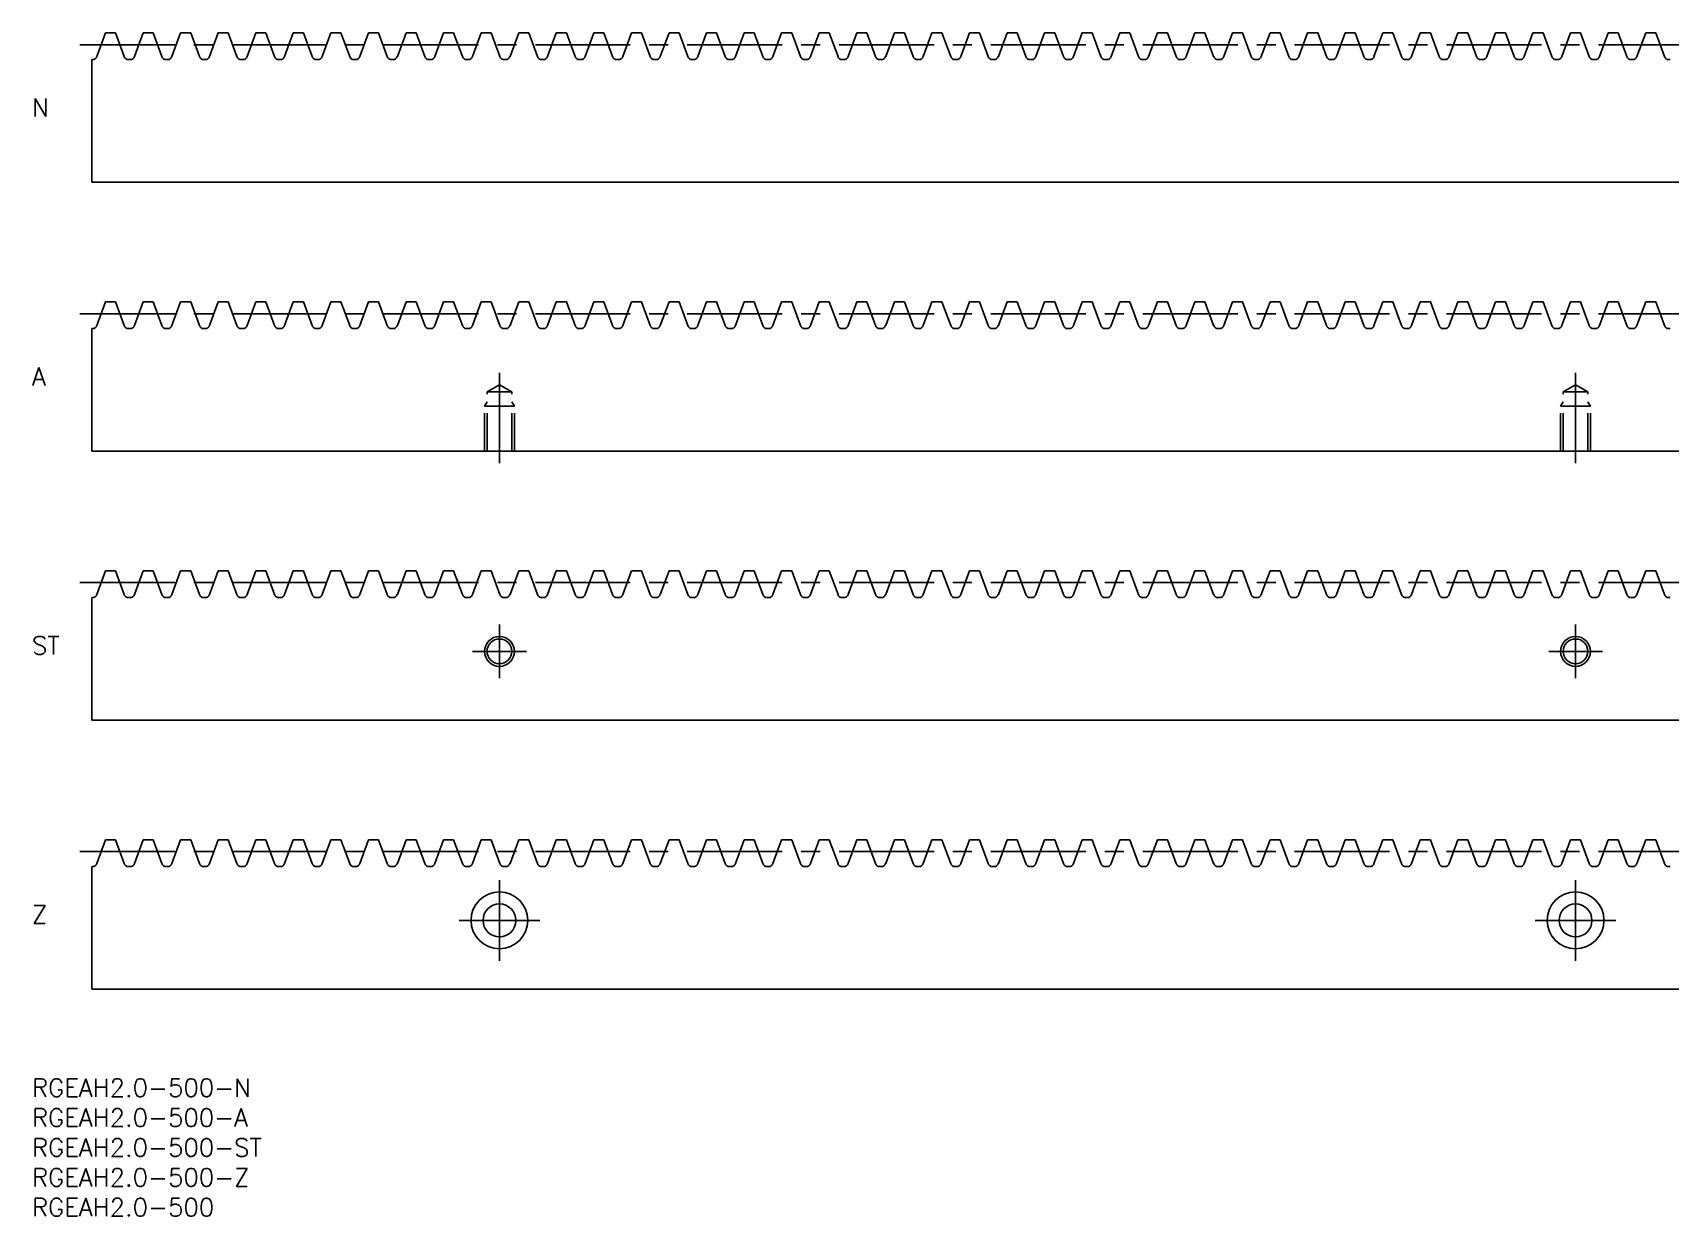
# Model space of a CAD drawing. Extents: x 0 to 547, y -23 to 175.
# Drawn here: x 0.1 to 274, y -23 to 175 of the extents above; entities that cross this region are included whole.
import ezdxf

# ---------------------------------------------------------------- set-up
doc = ezdxf.new("R2010")
doc.units = 0
doc.header["$LTSCALE"] = 0.5
doc.linetypes.add('CENTER', pattern=[50.8, 31.75, -6.35, 6.35, -6.35])
doc.linetypes.add('DASHED', pattern=[19.05, 12.7, -6.35])
for name, color, linetype in [('MSM_CENTER', 1, 'CENTER'), ('MSM_CONTINUOUS', 7, 'CONTINUOUS'), ('MSM_DASHED', 4, 'DASHED'), ('MSM_NARROW', 5, 'CONTINUOUS'), ('MSM_PART_NUMBER', 7, 'CONTINUOUS')]:
    doc.layers.add(name, color=color, linetype=linetype)
doc.styles.get("Standard").update_dxf_attribs({"font": 'txt.shx', "height": 3, "bigfont": 'bigfont.shx'})

msp = doc.modelspace()

# ---------------------------------------------------------------- linework, layer by layer
at = {"layer": 'MSM_CENTER'}
for p, q in [((8, 173), (508.37, 173)), ((8, 128), (508.37, 128)), ((78.19, 103), (78.19, 118.09)), ((258.18, 103), (258.18, 118.09)), ((8, 83), (508.37, 83)), ((78.19, 67), (78.19, 76)), ((258.18, 67), (258.18, 76)), ((73.69, 71.5), (82.69, 71.5)), ((253.69, 71.5), (262.69, 71.5)), ((8, 38), (508.37, 38)), ((78.19, 33.25), (78.19, 19.75)), ((258.18, 33.25), (258.18, 19.75)), ((84.93, 26.5), (71.44, 26.5)), ((264.93, 26.5), (251.44, 26.5))]:
    msp.add_line(p, q, dxfattribs=at)
at = {"layer": 'MSM_CONTINUOUS'}
for p, q in [((10.84, 171), (12.3, 175)), ((13.98, 175), (12.3, 175)), ((13.98, 175), (15.44, 171)), ((17.12, 171), (18.58, 175)), ((20.27, 175), (18.58, 175)), ((20.27, 175), (21.72, 171)), ((23.41, 171), (24.86, 175)), ((26.55, 175), (24.86, 175)), ((26.55, 175), (28.01, 171)), ((29.69, 171), (31.15, 175)), ((32.83, 175), (31.15, 175)), ((32.83, 175), (34.29, 171)), ((35.97, 171), (37.43, 175)), ((39.12, 175), (37.43, 175)), ((39.12, 175), (40.57, 171)), ((42.26, 171), (43.71, 175)), ((45.4, 175), (43.71, 175)), ((45.4, 175), (46.85, 171)), ((48.54, 171), (50, 175)), ((51.68, 175), (50, 175)), ((51.68, 175), (53.14, 171)), ((54.82, 171), (56.28, 175)), ((57.97, 175), (56.28, 175)), ((57.97, 175), (59.42, 171)), ((61.11, 171), (62.56, 175)), ((64.25, 175), (62.56, 175)), ((64.25, 175), (65.7, 171)), ((67.39, 171), (68.85, 175)), ((70.53, 175), (68.85, 175)), ((70.53, 175), (71.99, 171)), ((73.67, 171), (75.13, 175)), ((76.82, 175), (75.13, 175)), ((76.82, 175), (78.27, 171)), ((79.96, 171), (81.41, 175)), ((83.1, 175), (81.41, 175)), ((83.1, 175), (84.55, 171)), ((86.24, 171), (87.7, 175)), ((89.38, 175), (87.7, 175)), ((89.38, 175), (90.84, 171)), ((92.52, 171), (93.98, 175)), ((95.66, 175), (93.98, 175)), ((95.66, 175), (97.12, 171)), ((98.81, 171), (100.26, 175)), ((101.95, 175), (100.26, 175)), ((101.95, 175), (103.4, 171)), ((105.09, 171), (106.55, 175)), ((108.23, 175), (106.55, 175)), ((108.23, 175), (109.69, 171)), ((111.37, 171), (112.83, 175)), ((114.51, 175), (112.83, 175)), ((114.51, 175), (115.97, 171)), ((117.66, 171), (119.11, 175)), ((120.8, 175), (119.11, 175)), ((120.8, 175), (122.25, 171)), ((123.94, 171), (125.39, 175)), ((127.08, 175), (125.39, 175)), ((127.08, 175), (128.54, 171)), ((130.22, 171), (131.68, 175)), ((133.36, 175), (131.68, 175)), ((133.36, 175), (134.82, 171)), ((136.51, 171), (137.96, 175)), ((139.65, 175), (137.96, 175)), ((139.65, 175), (141.1, 171)), ((142.79, 171), (144.24, 175)), ((145.93, 175), (144.24, 175)), ((145.93, 175), (147.39, 171)), ((149.07, 171), (150.53, 175)), ((152.21, 175), (150.53, 175)), ((152.21, 175), (153.67, 171)), ((155.36, 171), (156.81, 175)), ((158.5, 175), (156.81, 175)), ((158.5, 175), (159.95, 171)), ((161.64, 171), (163.09, 175)), ((164.78, 175), (163.09, 175)), ((164.78, 175), (166.24, 171)), ((167.92, 171), (169.38, 175)), ((171.06, 175), (169.38, 175)), ((171.06, 175), (172.52, 171)), ((174.2, 171), (175.66, 175)), ((177.35, 175), (175.66, 175)), ((177.35, 175), (178.8, 171)), ((180.49, 171), (181.94, 175)), ((183.63, 175), (181.94, 175)), ((183.63, 175), (185.09, 171)), ((186.77, 171), (188.23, 175)), ((189.91, 175), (188.23, 175)), ((189.91, 175), (191.37, 171)), ((193.05, 171), (194.51, 175)), ((196.2, 175), (194.51, 175)), ((196.2, 175), (197.65, 171)), ((199.34, 171), (200.79, 175)), ((202.48, 175), (200.79, 175)), ((202.48, 175), (203.93, 171)), ((205.62, 171), (207.08, 175)), ((208.76, 175), (207.08, 175)), ((208.76, 175), (210.22, 171)), ((211.9, 171), (213.36, 175)), ((215.05, 175), (213.36, 175)), ((215.05, 175), (216.5, 171)), ((218.19, 171), (219.64, 175)), ((221.33, 175), (219.64, 175)), ((221.33, 175), (222.78, 171)), ((224.47, 171), (225.93, 175)), ((227.61, 175), (225.93, 175)), ((227.61, 175), (229.07, 171)), ((230.75, 171), (232.21, 175)), ((233.9, 175), (232.21, 175)), ((233.9, 175), (235.35, 171)), ((237.04, 171), (238.49, 175)), ((240.18, 175), (238.49, 175)), ((240.18, 175), (241.63, 171)), ((243.32, 171), (244.78, 175)), ((246.46, 175), (244.78, 175)), ((246.46, 175), (247.92, 171)), ((249.6, 171), (251.06, 175)), ((252.74, 175), (251.06, 175)), ((252.74, 175), (254.2, 171)), ((255.89, 171), (257.34, 175)), ((259.03, 175), (257.34, 175)), ((259.03, 175), (260.48, 171)), ((262.17, 171), (263.63, 175)), ((265.31, 175), (263.63, 175)), ((265.31, 175), (266.77, 171)), ((268.45, 171), (269.91, 175)), ((271.59, 175), (269.91, 175)), ((271.59, 175), (273.05, 171)), ((10, 170.5), (10.13, 170.5)), ((10, 170.5), (10, 150)), ((16.15, 170.5), (16.41, 170.5)), ((22.44, 170.5), (22.69, 170.5)), ((28.72, 170.5), (28.98, 170.5)), ((35, 170.5), (35.26, 170.5)), ((41.29, 170.5), (41.54, 170.5)), ((47.57, 170.5), (47.83, 170.5)), ((53.85, 170.5), (54.11, 170.5)), ((60.14, 170.5), (60.39, 170.5)), ((66.42, 170.5), (66.68, 170.5)), ((72.7, 170.5), (72.96, 170.5)), ((78.99, 170.5), (79.24, 170.5)), ((85.27, 170.5), (85.53, 170.5)), ((91.55, 170.5), (91.81, 170.5)), ((97.83, 170.5), (98.09, 170.5)), ((104.12, 170.5), (104.38, 170.5)), ((110.4, 170.5), (110.66, 170.5)), ((116.68, 170.5), (116.94, 170.5)), ((122.97, 170.5), (123.22, 170.5)), ((129.25, 170.5), (129.51, 170.5)), ((135.53, 170.5), (135.79, 170.5)), ((141.82, 170.5), (142.07, 170.5)), ((148.1, 170.5), (148.36, 170.5)), ((154.38, 170.5), (154.64, 170.5)), ((160.67, 170.5), (160.92, 170.5)), ((166.95, 170.5), (167.21, 170.5)), ((173.23, 170.5), (173.49, 170.5)), ((179.52, 170.5), (179.77, 170.5)), ((185.8, 170.5), (186.06, 170.5)), ((192.08, 170.5), (192.34, 170.5)), ((198.37, 170.5), (198.62, 170.5)), ((204.65, 170.5), (204.91, 170.5)), ((210.93, 170.5), (211.19, 170.5)), ((217.22, 170.5), (217.47, 170.5)), ((223.5, 170.5), (223.76, 170.5)), ((229.78, 170.5), (230.04, 170.5)), ((236.07, 170.5), (236.32, 170.5)), ((242.35, 170.5), (242.61, 170.5)), ((248.63, 170.5), (248.89, 170.5)), ((254.91, 170.5), (255.17, 170.5)), ((261.2, 170.5), (261.46, 170.5)), ((267.48, 170.5), (267.74, 170.5)), ((273.76, 170.5), (274.02, 170.5)), ((10, 150), (506.37, 150)), ((10.84, 126), (12.3, 130)), ((13.98, 130), (12.3, 130)), ((13.98, 130), (15.44, 126)), ((17.12, 126), (18.58, 130)), ((20.27, 130), (18.58, 130)), ((20.27, 130), (21.72, 126)), ((23.41, 126), (24.86, 130)), ((26.55, 130), (24.86, 130)), ((26.55, 130), (28.01, 126)), ((29.69, 126), (31.15, 130)), ((32.83, 130), (31.15, 130)), ((32.83, 130), (34.29, 126)), ((35.97, 126), (37.43, 130)), ((39.12, 130), (37.43, 130)), ((39.12, 130), (40.57, 126)), ((42.26, 126), (43.71, 130)), ((45.4, 130), (43.71, 130)), ((45.4, 130), (46.85, 126)), ((48.54, 126), (50, 130)), ((51.68, 130), (50, 130)), ((51.68, 130), (53.14, 126)), ((54.82, 126), (56.28, 130)), ((57.97, 130), (56.28, 130)), ((57.97, 130), (59.42, 126)), ((61.11, 126), (62.56, 130)), ((64.25, 130), (62.56, 130)), ((64.25, 130), (65.7, 126)), ((67.39, 126), (68.85, 130)), ((70.53, 130), (68.85, 130)), ((70.53, 130), (71.99, 126)), ((73.67, 126), (75.13, 130)), ((76.82, 130), (75.13, 130)), ((76.82, 130), (78.27, 126)), ((79.96, 126), (81.41, 130)), ((83.1, 130), (81.41, 130)), ((83.1, 130), (84.55, 126)), ((86.24, 126), (87.7, 130)), ((89.38, 130), (87.7, 130)), ((89.38, 130), (90.84, 126)), ((92.52, 126), (93.98, 130)), ((95.66, 130), (93.98, 130)), ((95.66, 130), (97.12, 126)), ((98.81, 126), (100.26, 130)), ((101.95, 130), (100.26, 130)), ((101.95, 130), (103.4, 126)), ((105.09, 126), (106.55, 130)), ((108.23, 130), (106.55, 130)), ((108.23, 130), (109.69, 126)), ((111.37, 126), (112.83, 130)), ((114.51, 130), (112.83, 130)), ((114.51, 130), (115.97, 126)), ((117.66, 126), (119.11, 130)), ((120.8, 130), (119.11, 130)), ((120.8, 130), (122.25, 126)), ((123.94, 126), (125.39, 130)), ((127.08, 130), (125.39, 130)), ((127.08, 130), (128.54, 126)), ((130.22, 126), (131.68, 130)), ((133.36, 130), (131.68, 130)), ((133.36, 130), (134.82, 126)), ((136.51, 126), (137.96, 130)), ((139.65, 130), (137.96, 130)), ((139.65, 130), (141.1, 126)), ((142.79, 126), (144.24, 130)), ((145.93, 130), (144.24, 130)), ((145.93, 130), (147.39, 126)), ((149.07, 126), (150.53, 130)), ((152.21, 130), (150.53, 130)), ((152.21, 130), (153.67, 126)), ((155.36, 126), (156.81, 130)), ((158.5, 130), (156.81, 130)), ((158.5, 130), (159.95, 126)), ((161.64, 126), (163.09, 130)), ((164.78, 130), (163.09, 130)), ((164.78, 130), (166.24, 126)), ((167.92, 126), (169.38, 130)), ((171.06, 130), (169.38, 130)), ((171.06, 130), (172.52, 126)), ((174.2, 126), (175.66, 130)), ((177.35, 130), (175.66, 130)), ((177.35, 130), (178.8, 126)), ((180.49, 126), (181.94, 130)), ((183.63, 130), (181.94, 130)), ((183.63, 130), (185.09, 126)), ((186.77, 126), (188.23, 130)), ((189.91, 130), (188.23, 130)), ((189.91, 130), (191.37, 126)), ((193.05, 126), (194.51, 130)), ((196.2, 130), (194.51, 130)), ((196.2, 130), (197.65, 126)), ((199.34, 126), (200.79, 130)), ((202.48, 130), (200.79, 130)), ((202.48, 130), (203.93, 126)), ((205.62, 126), (207.08, 130)), ((208.76, 130), (207.08, 130)), ((208.76, 130), (210.22, 126)), ((211.9, 126), (213.36, 130)), ((215.05, 130), (213.36, 130)), ((215.05, 130), (216.5, 126)), ((218.19, 126), (219.64, 130)), ((221.33, 130), (219.64, 130)), ((221.33, 130), (222.78, 126)), ((224.47, 126), (225.93, 130)), ((227.61, 130), (225.93, 130)), ((227.61, 130), (229.07, 126)), ((230.75, 126), (232.21, 130)), ((233.9, 130), (232.21, 130)), ((233.9, 130), (235.35, 126)), ((237.04, 126), (238.49, 130)), ((240.18, 130), (238.49, 130)), ((240.18, 130), (241.63, 126)), ((243.32, 126), (244.78, 130)), ((246.46, 130), (244.78, 130)), ((246.46, 130), (247.92, 126)), ((249.6, 126), (251.06, 130)), ((252.74, 130), (251.06, 130)), ((252.74, 130), (254.2, 126)), ((255.89, 126), (257.34, 130)), ((259.03, 130), (257.34, 130)), ((259.03, 130), (260.48, 126)), ((262.17, 126), (263.63, 130)), ((265.31, 130), (263.63, 130)), ((265.31, 130), (266.77, 126)), ((268.45, 126), (269.91, 130)), ((271.59, 130), (269.91, 130)), ((271.59, 130), (273.05, 126)), ((10, 125.5), (10.13, 125.5)), ((10, 125.5), (10, 105)), ((16.15, 125.5), (16.41, 125.5)), ((22.44, 125.5), (22.69, 125.5)), ((28.72, 125.5), (28.98, 125.5)), ((35, 125.5), (35.26, 125.5)), ((41.29, 125.5), (41.54, 125.5)), ((47.57, 125.5), (47.83, 125.5)), ((53.85, 125.5), (54.11, 125.5)), ((60.14, 125.5), (60.39, 125.5)), ((66.42, 125.5), (66.68, 125.5)), ((72.7, 125.5), (72.96, 125.5)), ((78.99, 125.5), (79.24, 125.5)), ((85.27, 125.5), (85.53, 125.5)), ((91.55, 125.5), (91.81, 125.5)), ((97.83, 125.5), (98.09, 125.5)), ((104.12, 125.5), (104.38, 125.5)), ((110.4, 125.5), (110.66, 125.5)), ((116.68, 125.5), (116.94, 125.5)), ((122.97, 125.5), (123.22, 125.5)), ((129.25, 125.5), (129.51, 125.5)), ((135.53, 125.5), (135.79, 125.5)), ((141.82, 125.5), (142.07, 125.5)), ((148.1, 125.5), (148.36, 125.5)), ((154.38, 125.5), (154.64, 125.5)), ((160.67, 125.5), (160.92, 125.5)), ((166.95, 125.5), (167.21, 125.5)), ((173.23, 125.5), (173.49, 125.5)), ((179.52, 125.5), (179.77, 125.5)), ((185.8, 125.5), (186.06, 125.5)), ((192.08, 125.5), (192.34, 125.5)), ((198.37, 125.5), (198.62, 125.5)), ((204.65, 125.5), (204.91, 125.5)), ((210.93, 125.5), (211.19, 125.5)), ((217.22, 125.5), (217.47, 125.5)), ((223.5, 125.5), (223.76, 125.5)), ((229.78, 125.5), (230.04, 125.5)), ((236.07, 125.5), (236.32, 125.5)), ((242.35, 125.5), (242.61, 125.5)), ((248.63, 125.5), (248.89, 125.5)), ((254.91, 125.5), (255.17, 125.5)), ((261.2, 125.5), (261.46, 125.5)), ((267.48, 125.5), (267.74, 125.5)), ((273.76, 125.5), (274.02, 125.5)), ((10, 105), (506.37, 105)), ((10.84, 81), (12.3, 85)), ((13.98, 85), (12.3, 85)), ((13.98, 85), (15.44, 81)), ((17.12, 81), (18.58, 85)), ((20.27, 85), (18.58, 85)), ((20.27, 85), (21.72, 81)), ((23.41, 81), (24.86, 85)), ((26.55, 85), (24.86, 85)), ((26.55, 85), (28.01, 81)), ((29.69, 81), (31.15, 85)), ((32.83, 85), (31.15, 85)), ((32.83, 85), (34.29, 81)), ((35.97, 81), (37.43, 85)), ((39.12, 85), (37.43, 85)), ((39.12, 85), (40.57, 81)), ((42.26, 81), (43.71, 85)), ((45.4, 85), (43.71, 85)), ((45.4, 85), (46.85, 81)), ((48.54, 81), (50, 85)), ((51.68, 85), (50, 85)), ((51.68, 85), (53.14, 81)), ((54.82, 81), (56.28, 85)), ((57.97, 85), (56.28, 85)), ((57.97, 85), (59.42, 81)), ((61.11, 81), (62.56, 85)), ((64.25, 85), (62.56, 85)), ((64.25, 85), (65.7, 81)), ((67.39, 81), (68.85, 85)), ((70.53, 85), (68.85, 85)), ((70.53, 85), (71.99, 81)), ((73.67, 81), (75.13, 85)), ((76.82, 85), (75.13, 85)), ((76.82, 85), (78.27, 81)), ((79.96, 81), (81.41, 85)), ((83.1, 85), (81.41, 85)), ((83.1, 85), (84.55, 81)), ((86.24, 81), (87.7, 85)), ((89.38, 85), (87.7, 85)), ((89.38, 85), (90.84, 81)), ((92.52, 81), (93.98, 85)), ((95.66, 85), (93.98, 85)), ((95.66, 85), (97.12, 81)), ((98.81, 81), (100.26, 85)), ((101.95, 85), (100.26, 85)), ((101.95, 85), (103.4, 81)), ((105.09, 81), (106.55, 85)), ((108.23, 85), (106.55, 85)), ((108.23, 85), (109.69, 81)), ((111.37, 81), (112.83, 85)), ((114.51, 85), (112.83, 85)), ((114.51, 85), (115.97, 81)), ((117.66, 81), (119.11, 85)), ((120.8, 85), (119.11, 85)), ((120.8, 85), (122.25, 81)), ((123.94, 81), (125.39, 85)), ((127.08, 85), (125.39, 85)), ((127.08, 85), (128.54, 81)), ((130.22, 81), (131.68, 85)), ((133.36, 85), (131.68, 85)), ((133.36, 85), (134.82, 81)), ((136.51, 81), (137.96, 85)), ((139.65, 85), (137.96, 85)), ((139.65, 85), (141.1, 81)), ((142.79, 81), (144.24, 85)), ((145.93, 85), (144.24, 85)), ((145.93, 85), (147.39, 81)), ((149.07, 81), (150.53, 85)), ((152.21, 85), (150.53, 85)), ((152.21, 85), (153.67, 81)), ((155.36, 81), (156.81, 85)), ((158.5, 85), (156.81, 85)), ((158.5, 85), (159.95, 81)), ((161.64, 81), (163.09, 85)), ((164.78, 85), (163.09, 85)), ((164.78, 85), (166.24, 81)), ((167.92, 81), (169.38, 85)), ((171.06, 85), (169.38, 85)), ((171.06, 85), (172.52, 81)), ((174.2, 81), (175.66, 85)), ((177.35, 85), (175.66, 85)), ((177.35, 85), (178.8, 81)), ((180.49, 81), (181.94, 85)), ((183.63, 85), (181.94, 85)), ((183.63, 85), (185.09, 81)), ((186.77, 81), (188.23, 85)), ((189.91, 85), (188.23, 85)), ((189.91, 85), (191.37, 81)), ((193.05, 81), (194.51, 85)), ((196.2, 85), (194.51, 85)), ((196.2, 85), (197.65, 81)), ((199.34, 81), (200.79, 85)), ((202.48, 85), (200.79, 85)), ((202.48, 85), (203.93, 81)), ((205.62, 81), (207.08, 85)), ((208.76, 85), (207.08, 85)), ((208.76, 85), (210.22, 81)), ((211.9, 81), (213.36, 85)), ((215.05, 85), (213.36, 85)), ((215.05, 85), (216.5, 81)), ((218.19, 81), (219.64, 85)), ((221.33, 85), (219.64, 85)), ((221.33, 85), (222.78, 81)), ((224.47, 81), (225.93, 85)), ((227.61, 85), (225.93, 85)), ((227.61, 85), (229.07, 81)), ((230.75, 81), (232.21, 85)), ((233.9, 85), (232.21, 85)), ((233.9, 85), (235.35, 81)), ((237.04, 81), (238.49, 85)), ((240.18, 85), (238.49, 85)), ((240.18, 85), (241.63, 81)), ((243.32, 81), (244.78, 85)), ((246.46, 85), (244.78, 85)), ((246.46, 85), (247.92, 81)), ((249.6, 81), (251.06, 85)), ((252.74, 85), (251.06, 85)), ((252.74, 85), (254.2, 81)), ((255.89, 81), (257.34, 85)), ((259.03, 85), (257.34, 85)), ((259.03, 85), (260.48, 81)), ((262.17, 81), (263.63, 85)), ((265.31, 85), (263.63, 85)), ((265.31, 85), (266.77, 81)), ((268.45, 81), (269.91, 85)), ((271.59, 85), (269.91, 85)), ((271.59, 85), (273.05, 81)), ((10, 80.5), (10.13, 80.5)), ((10, 80.5), (10, 60)), ((16.15, 80.5), (16.41, 80.5)), ((22.44, 80.5), (22.69, 80.5)), ((28.72, 80.5), (28.98, 80.5)), ((35, 80.5), (35.26, 80.5)), ((41.29, 80.5), (41.54, 80.5)), ((47.57, 80.5), (47.83, 80.5)), ((53.85, 80.5), (54.11, 80.5)), ((60.14, 80.5), (60.39, 80.5)), ((66.42, 80.5), (66.68, 80.5)), ((72.7, 80.5), (72.96, 80.5)), ((78.99, 80.5), (79.24, 80.5)), ((85.27, 80.5), (85.53, 80.5)), ((91.55, 80.5), (91.81, 80.5)), ((97.83, 80.5), (98.09, 80.5)), ((104.12, 80.5), (104.38, 80.5)), ((110.4, 80.5), (110.66, 80.5)), ((116.68, 80.5), (116.94, 80.5)), ((122.97, 80.5), (123.22, 80.5)), ((129.25, 80.5), (129.51, 80.5)), ((135.53, 80.5), (135.79, 80.5)), ((141.82, 80.5), (142.07, 80.5)), ((148.1, 80.5), (148.36, 80.5)), ((154.38, 80.5), (154.64, 80.5)), ((160.67, 80.5), (160.92, 80.5)), ((166.95, 80.5), (167.21, 80.5)), ((173.23, 80.5), (173.49, 80.5)), ((179.52, 80.5), (179.77, 80.5)), ((185.8, 80.5), (186.06, 80.5)), ((192.08, 80.5), (192.34, 80.5)), ((198.37, 80.5), (198.62, 80.5)), ((204.65, 80.5), (204.91, 80.5)), ((210.93, 80.5), (211.19, 80.5)), ((217.22, 80.5), (217.47, 80.5)), ((223.5, 80.5), (223.76, 80.5)), ((229.78, 80.5), (230.04, 80.5)), ((236.07, 80.5), (236.32, 80.5)), ((242.35, 80.5), (242.61, 80.5)), ((248.63, 80.5), (248.89, 80.5)), ((254.91, 80.5), (255.17, 80.5)), ((261.2, 80.5), (261.46, 80.5)), ((267.48, 80.5), (267.74, 80.5)), ((273.76, 80.5), (274.02, 80.5)), ((10, 60), (506.37, 60)), ((10.84, 36), (12.3, 40)), ((13.98, 40), (12.3, 40)), ((13.98, 40), (15.44, 36)), ((17.12, 36), (18.58, 40)), ((20.27, 40), (18.58, 40)), ((20.27, 40), (21.72, 36)), ((23.41, 36), (24.86, 40)), ((26.55, 40), (24.86, 40)), ((26.55, 40), (28.01, 36)), ((29.69, 36), (31.15, 40)), ((32.83, 40), (31.15, 40)), ((32.83, 40), (34.29, 36)), ((35.97, 36), (37.43, 40)), ((39.12, 40), (37.43, 40)), ((39.12, 40), (40.57, 36)), ((42.26, 36), (43.71, 40)), ((45.4, 40), (43.71, 40)), ((45.4, 40), (46.85, 36)), ((48.54, 36), (50, 40)), ((51.68, 40), (50, 40)), ((51.68, 40), (53.14, 36)), ((54.82, 36), (56.28, 40)), ((57.97, 40), (56.28, 40)), ((57.97, 40), (59.42, 36)), ((61.11, 36), (62.56, 40)), ((64.25, 40), (62.56, 40)), ((64.25, 40), (65.7, 36)), ((67.39, 36), (68.85, 40)), ((70.53, 40), (68.85, 40)), ((70.53, 40), (71.99, 36)), ((73.67, 36), (75.13, 40)), ((76.82, 40), (75.13, 40)), ((76.82, 40), (78.27, 36)), ((79.96, 36), (81.41, 40)), ((83.1, 40), (81.41, 40)), ((83.1, 40), (84.55, 36)), ((86.24, 36), (87.7, 40)), ((89.38, 40), (87.7, 40)), ((89.38, 40), (90.84, 36)), ((92.52, 36), (93.98, 40)), ((95.66, 40), (93.98, 40)), ((95.66, 40), (97.12, 36)), ((98.81, 36), (100.26, 40)), ((101.95, 40), (100.26, 40)), ((101.95, 40), (103.4, 36)), ((105.09, 36), (106.55, 40)), ((108.23, 40), (106.55, 40)), ((108.23, 40), (109.69, 36)), ((111.37, 36), (112.83, 40)), ((114.51, 40), (112.83, 40)), ((114.51, 40), (115.97, 36)), ((117.66, 36), (119.11, 40)), ((120.8, 40), (119.11, 40)), ((120.8, 40), (122.25, 36)), ((123.94, 36), (125.39, 40)), ((127.08, 40), (125.39, 40)), ((127.08, 40), (128.54, 36)), ((130.22, 36), (131.68, 40)), ((133.36, 40), (131.68, 40)), ((133.36, 40), (134.82, 36)), ((136.51, 36), (137.96, 40)), ((139.65, 40), (137.96, 40)), ((139.65, 40), (141.1, 36)), ((142.79, 36), (144.24, 40)), ((145.93, 40), (144.24, 40)), ((145.93, 40), (147.39, 36)), ((149.07, 36), (150.53, 40)), ((152.21, 40), (150.53, 40)), ((152.21, 40), (153.67, 36)), ((155.36, 36), (156.81, 40)), ((158.5, 40), (156.81, 40)), ((158.5, 40), (159.95, 36)), ((161.64, 36), (163.09, 40)), ((164.78, 40), (163.09, 40)), ((164.78, 40), (166.24, 36)), ((167.92, 36), (169.38, 40)), ((171.06, 40), (169.38, 40)), ((171.06, 40), (172.52, 36)), ((174.2, 36), (175.66, 40)), ((177.35, 40), (175.66, 40)), ((177.35, 40), (178.8, 36)), ((180.49, 36), (181.94, 40)), ((183.63, 40), (181.94, 40)), ((183.63, 40), (185.09, 36)), ((186.77, 36), (188.23, 40)), ((189.91, 40), (188.23, 40)), ((189.91, 40), (191.37, 36)), ((193.05, 36), (194.51, 40)), ((196.2, 40), (194.51, 40)), ((196.2, 40), (197.65, 36)), ((199.34, 36), (200.79, 40)), ((202.48, 40), (200.79, 40)), ((202.48, 40), (203.93, 36)), ((205.62, 36), (207.08, 40)), ((208.76, 40), (207.08, 40)), ((208.76, 40), (210.22, 36)), ((211.9, 36), (213.36, 40)), ((215.05, 40), (213.36, 40)), ((215.05, 40), (216.5, 36)), ((218.19, 36), (219.64, 40)), ((221.33, 40), (219.64, 40)), ((221.33, 40), (222.78, 36)), ((224.47, 36), (225.93, 40)), ((227.61, 40), (225.93, 40)), ((227.61, 40), (229.07, 36)), ((230.75, 36), (232.21, 40)), ((233.9, 40), (232.21, 40)), ((233.9, 40), (235.35, 36)), ((237.04, 36), (238.49, 40)), ((240.18, 40), (238.49, 40)), ((240.18, 40), (241.63, 36)), ((243.32, 36), (244.78, 40)), ((246.46, 40), (244.78, 40)), ((246.46, 40), (247.92, 36)), ((249.6, 36), (251.06, 40)), ((252.74, 40), (251.06, 40)), ((252.74, 40), (254.2, 36)), ((255.89, 36), (257.34, 40)), ((259.03, 40), (257.34, 40)), ((259.03, 40), (260.48, 36)), ((262.17, 36), (263.63, 40)), ((265.31, 40), (263.63, 40)), ((265.31, 40), (266.77, 36)), ((268.45, 36), (269.91, 40)), ((271.59, 40), (269.91, 40)), ((271.59, 40), (273.05, 36)), ((10, 35.5), (10.13, 35.5)), ((10, 35.5), (10, 15)), ((16.15, 35.5), (16.41, 35.5)), ((22.44, 35.5), (22.69, 35.5)), ((28.72, 35.5), (28.98, 35.5)), ((35, 35.5), (35.26, 35.5)), ((41.29, 35.5), (41.54, 35.5)), ((47.57, 35.5), (47.83, 35.5)), ((53.85, 35.5), (54.11, 35.5)), ((60.14, 35.5), (60.39, 35.5)), ((66.42, 35.5), (66.68, 35.5)), ((72.7, 35.5), (72.96, 35.5)), ((78.99, 35.5), (79.24, 35.5)), ((85.27, 35.5), (85.53, 35.5)), ((91.55, 35.5), (91.81, 35.5)), ((97.83, 35.5), (98.09, 35.5)), ((104.12, 35.5), (104.38, 35.5)), ((110.4, 35.5), (110.66, 35.5)), ((116.68, 35.5), (116.94, 35.5)), ((122.97, 35.5), (123.22, 35.5)), ((129.25, 35.5), (129.51, 35.5)), ((135.53, 35.5), (135.79, 35.5)), ((141.82, 35.5), (142.07, 35.5)), ((148.1, 35.5), (148.36, 35.5)), ((154.38, 35.5), (154.64, 35.5)), ((160.67, 35.5), (160.92, 35.5)), ((166.95, 35.5), (167.21, 35.5)), ((173.23, 35.5), (173.49, 35.5)), ((179.52, 35.5), (179.77, 35.5)), ((185.8, 35.5), (186.06, 35.5)), ((192.08, 35.5), (192.34, 35.5)), ((198.37, 35.5), (198.62, 35.5)), ((204.65, 35.5), (204.91, 35.5)), ((210.93, 35.5), (211.19, 35.5)), ((217.22, 35.5), (217.47, 35.5)), ((223.5, 35.5), (223.76, 35.5)), ((229.78, 35.5), (230.04, 35.5)), ((236.07, 35.5), (236.32, 35.5)), ((242.35, 35.5), (242.61, 35.5)), ((248.63, 35.5), (248.89, 35.5)), ((254.91, 35.5), (255.17, 35.5)), ((261.2, 35.5), (261.46, 35.5)), ((267.48, 35.5), (267.74, 35.5)), ((273.76, 35.5), (274.02, 35.5)), ((10, 15), (506.37, 15))]:
    msp.add_line(p, q, dxfattribs=at)
for centre, radius in [((78.19, 71.5), 2.07), ((258.18, 71.5), 2.07), ((78.19, 26.5), 4.75), ((258.18, 26.5), 4.75), ((78.19, 26.5), 2.75), ((258.18, 26.5), 2.75)]:
    msp.add_circle(centre, radius, dxfattribs=at)
for centre, start, end in [((10.13, 171.26), 270, 340), ((16.15, 171.26), 200, 270), ((16.41, 171.26), 270, 340), ((22.44, 171.26), 200, 270), ((22.69, 171.26), 270, 340), ((28.72, 171.26), 200, 270), ((28.98, 171.26), 270, 340), ((35, 171.26), 200, 270), ((35.26, 171.26), 270, 340), ((41.29, 171.26), 200, 270), ((41.54, 171.26), 270, 340), ((47.57, 171.26), 200, 270), ((47.83, 171.26), 270, 340), ((53.85, 171.26), 200, 270), ((54.11, 171.26), 270, 340), ((60.14, 171.26), 200, 270), ((60.39, 171.26), 270, 340), ((66.42, 171.26), 200, 270), ((66.68, 171.26), 270, 340), ((72.7, 171.26), 200, 270), ((72.96, 171.26), 270, 340), ((78.99, 171.26), 200, 270), ((79.24, 171.26), 270, 340), ((85.27, 171.26), 200, 270), ((85.53, 171.26), 270, 340), ((91.55, 171.26), 200, 270), ((91.81, 171.26), 270, 340), ((97.83, 171.26), 200, 270), ((98.09, 171.26), 270, 340), ((104.12, 171.26), 200, 270), ((104.38, 171.26), 270, 340), ((110.4, 171.26), 200, 270), ((110.66, 171.26), 270, 340), ((116.68, 171.26), 200, 270), ((116.94, 171.26), 270, 340), ((122.97, 171.26), 200, 270), ((123.22, 171.26), 270, 340), ((129.25, 171.26), 200, 270), ((129.51, 171.26), 270, 340), ((135.53, 171.26), 200, 270), ((135.79, 171.26), 270, 340), ((141.82, 171.26), 200, 270), ((142.07, 171.26), 270, 340), ((148.1, 171.26), 200, 270), ((148.36, 171.26), 270, 340), ((154.38, 171.26), 200, 270), ((154.64, 171.26), 270, 340), ((160.67, 171.26), 200, 270), ((160.92, 171.26), 270, 340), ((166.95, 171.26), 200, 270), ((167.21, 171.26), 270, 340), ((173.23, 171.26), 200, 270), ((173.49, 171.26), 270, 340), ((179.52, 171.26), 200, 270), ((179.77, 171.26), 270, 340), ((185.8, 171.26), 200, 270), ((186.06, 171.26), 270, 340), ((192.08, 171.26), 200, 270), ((192.34, 171.26), 270, 340), ((198.37, 171.26), 200, 270), ((198.62, 171.26), 270, 340), ((204.65, 171.26), 200, 270), ((204.91, 171.26), 270, 340), ((210.93, 171.26), 200, 270), ((211.19, 171.26), 270, 340), ((217.22, 171.26), 200, 270), ((217.47, 171.26), 270, 340), ((223.5, 171.26), 200, 270), ((223.76, 171.26), 270, 340), ((229.78, 171.26), 200, 270), ((230.04, 171.26), 270, 340), ((236.07, 171.26), 200, 270), ((236.32, 171.26), 270, 340), ((242.35, 171.26), 200, 270), ((242.61, 171.26), 270, 340), ((248.63, 171.26), 200, 270), ((248.89, 171.26), 270, 340), ((254.91, 171.26), 200, 270), ((255.17, 171.26), 270, 340), ((261.2, 171.26), 200, 270), ((261.46, 171.26), 270, 340), ((267.48, 171.26), 200, 270), ((267.74, 171.26), 270, 340), ((273.76, 171.26), 200, 270), ((10.13, 126.26), 270, 340), ((16.15, 126.26), 200, 270), ((16.41, 126.26), 270, 340), ((22.44, 126.26), 200, 270), ((22.69, 126.26), 270, 340), ((28.72, 126.26), 200, 270), ((28.98, 126.26), 270, 340), ((35, 126.26), 200, 270), ((35.26, 126.26), 270, 340), ((41.29, 126.26), 200, 270), ((41.54, 126.26), 270, 340), ((47.57, 126.26), 200, 270), ((47.83, 126.26), 270, 340), ((53.85, 126.26), 200, 270), ((54.11, 126.26), 270, 340), ((60.14, 126.26), 200, 270), ((60.39, 126.26), 270, 340), ((66.42, 126.26), 200, 270), ((66.68, 126.26), 270, 340), ((72.7, 126.26), 200, 270), ((72.96, 126.26), 270, 340), ((78.99, 126.26), 200, 270), ((79.24, 126.26), 270, 340), ((85.27, 126.26), 200, 270), ((85.53, 126.26), 270, 340), ((91.55, 126.26), 200, 270), ((91.81, 126.26), 270, 340), ((97.83, 126.26), 200, 270), ((98.09, 126.26), 270, 340), ((104.12, 126.26), 200, 270), ((104.38, 126.26), 270, 340), ((110.4, 126.26), 200, 270), ((110.66, 126.26), 270, 340), ((116.68, 126.26), 200, 270), ((116.94, 126.26), 270, 340), ((122.97, 126.26), 200, 270), ((123.22, 126.26), 270, 340), ((129.25, 126.26), 200, 270), ((129.51, 126.26), 270, 340), ((135.53, 126.26), 200, 270), ((135.79, 126.26), 270, 340), ((141.82, 126.26), 200, 270), ((142.07, 126.26), 270, 340), ((148.1, 126.26), 200, 270), ((148.36, 126.26), 270, 340), ((154.38, 126.26), 200, 270), ((154.64, 126.26), 270, 340), ((160.67, 126.26), 200, 270), ((160.92, 126.26), 270, 340), ((166.95, 126.26), 200, 270), ((167.21, 126.26), 270, 340), ((173.23, 126.26), 200, 270), ((173.49, 126.26), 270, 340), ((179.52, 126.26), 200, 270), ((179.77, 126.26), 270, 340), ((185.8, 126.26), 200, 270), ((186.06, 126.26), 270, 340), ((192.08, 126.26), 200, 270), ((192.34, 126.26), 270, 340), ((198.37, 126.26), 200, 270), ((198.62, 126.26), 270, 340), ((204.65, 126.26), 200, 270), ((204.91, 126.26), 270, 340), ((210.93, 126.26), 200, 270), ((211.19, 126.26), 270, 340), ((217.22, 126.26), 200, 270), ((217.47, 126.26), 270, 340), ((223.5, 126.26), 200, 270), ((223.76, 126.26), 270, 340), ((229.78, 126.26), 200, 270), ((230.04, 126.26), 270, 340), ((236.07, 126.26), 200, 270), ((236.32, 126.26), 270, 340), ((242.35, 126.26), 200, 270), ((242.61, 126.26), 270, 340), ((248.63, 126.26), 200, 270), ((248.89, 126.26), 270, 340), ((254.91, 126.26), 200, 270), ((255.17, 126.26), 270, 340), ((261.2, 126.26), 200, 270), ((261.46, 126.26), 270, 340), ((267.48, 126.26), 200, 270), ((267.74, 126.26), 270, 340), ((273.76, 126.26), 200, 270), ((10.13, 81.26), 270, 340), ((16.15, 81.26), 200, 270), ((16.41, 81.26), 270, 340), ((22.44, 81.26), 200, 270), ((22.69, 81.26), 270, 340), ((28.72, 81.26), 200, 270), ((28.98, 81.26), 270, 340), ((35, 81.26), 200, 270), ((35.26, 81.26), 270, 340), ((41.29, 81.26), 200, 270), ((41.54, 81.26), 270, 340), ((47.57, 81.26), 200, 270), ((47.83, 81.26), 270, 340), ((53.85, 81.26), 200, 270), ((54.11, 81.26), 270, 340), ((60.14, 81.26), 200, 270), ((60.39, 81.26), 270, 340), ((66.42, 81.26), 200, 270), ((66.68, 81.26), 270, 340), ((72.7, 81.26), 200, 270), ((72.96, 81.26), 270, 340), ((78.99, 81.26), 200, 270), ((79.24, 81.26), 270, 340), ((85.27, 81.26), 200, 270), ((85.53, 81.26), 270, 340), ((91.55, 81.26), 200, 270), ((91.81, 81.26), 270, 340), ((97.83, 81.26), 200, 270), ((98.09, 81.26), 270, 340), ((104.12, 81.26), 200, 270), ((104.38, 81.26), 270, 340), ((110.4, 81.26), 200, 270), ((110.66, 81.26), 270, 340), ((116.68, 81.26), 200, 270), ((116.94, 81.26), 270, 340), ((122.97, 81.26), 200, 270), ((123.22, 81.26), 270, 340), ((129.25, 81.26), 200, 270), ((129.51, 81.26), 270, 340), ((135.53, 81.26), 200, 270), ((135.79, 81.26), 270, 340), ((141.82, 81.26), 200, 270), ((142.07, 81.26), 270, 340), ((148.1, 81.26), 200, 270), ((148.36, 81.26), 270, 340), ((154.38, 81.26), 200, 270), ((154.64, 81.26), 270, 340), ((160.67, 81.26), 200, 270), ((160.92, 81.26), 270, 340), ((166.95, 81.26), 200, 270), ((167.21, 81.26), 270, 340), ((173.23, 81.26), 200, 270), ((173.49, 81.26), 270, 340), ((179.52, 81.26), 200, 270), ((179.77, 81.26), 270, 340), ((185.8, 81.26), 200, 270), ((186.06, 81.26), 270, 340), ((192.08, 81.26), 200, 270), ((192.34, 81.26), 270, 340), ((198.37, 81.26), 200, 270), ((198.62, 81.26), 270, 340), ((204.65, 81.26), 200, 270), ((204.91, 81.26), 270, 340), ((210.93, 81.26), 200, 270), ((211.19, 81.26), 270, 340), ((217.22, 81.26), 200, 270), ((217.47, 81.26), 270, 340), ((223.5, 81.26), 200, 270), ((223.76, 81.26), 270, 340), ((229.78, 81.26), 200, 270), ((230.04, 81.26), 270, 340), ((236.07, 81.26), 200, 270), ((236.32, 81.26), 270, 340), ((242.35, 81.26), 200, 270), ((242.61, 81.26), 270, 340), ((248.63, 81.26), 200, 270), ((248.89, 81.26), 270, 340), ((254.91, 81.26), 200, 270), ((255.17, 81.26), 270, 340), ((261.2, 81.26), 200, 270), ((261.46, 81.26), 270, 340), ((267.48, 81.26), 200, 270), ((267.74, 81.26), 270, 340), ((273.76, 81.26), 200, 270), ((10.13, 36.26), 270, 340), ((16.15, 36.26), 200, 270), ((16.41, 36.26), 270, 340), ((22.44, 36.26), 200, 270), ((22.69, 36.26), 270, 340), ((28.72, 36.26), 200, 270), ((28.98, 36.26), 270, 340), ((35, 36.26), 200, 270), ((35.26, 36.26), 270, 340), ((41.29, 36.26), 200, 270), ((41.54, 36.26), 270, 340), ((47.57, 36.26), 200, 270), ((47.83, 36.26), 270, 340), ((53.85, 36.26), 200, 270), ((54.11, 36.26), 270, 340), ((60.14, 36.26), 200, 270), ((60.39, 36.26), 270, 340), ((66.42, 36.26), 200, 270), ((66.68, 36.26), 270, 340), ((72.7, 36.26), 200, 270), ((72.96, 36.26), 270, 340), ((78.99, 36.26), 200, 270), ((79.24, 36.26), 270, 340), ((85.27, 36.26), 200, 270), ((85.53, 36.26), 270, 340), ((91.55, 36.26), 200, 270), ((91.81, 36.26), 270, 340), ((97.83, 36.26), 200, 270), ((98.09, 36.26), 270, 340), ((104.12, 36.26), 200, 270), ((104.38, 36.26), 270, 340), ((110.4, 36.26), 200, 270), ((110.66, 36.26), 270, 340), ((116.68, 36.26), 200, 270), ((116.94, 36.26), 270, 340), ((122.97, 36.26), 200, 270), ((123.22, 36.26), 270, 340), ((129.25, 36.26), 200, 270), ((129.51, 36.26), 270, 340), ((135.53, 36.26), 200, 270), ((135.79, 36.26), 270, 340), ((141.82, 36.26), 200, 270), ((142.07, 36.26), 270, 340), ((148.1, 36.26), 200, 270), ((148.36, 36.26), 270, 340), ((154.38, 36.26), 200, 270), ((154.64, 36.26), 270, 340), ((160.67, 36.26), 200, 270), ((160.92, 36.26), 270, 340), ((166.95, 36.26), 200, 270), ((167.21, 36.26), 270, 340), ((173.23, 36.26), 200, 270), ((173.49, 36.26), 270, 340), ((179.52, 36.26), 200, 270), ((179.77, 36.26), 270, 340), ((185.8, 36.26), 200, 270), ((186.06, 36.26), 270, 340), ((192.08, 36.26), 200, 270), ((192.34, 36.26), 270, 340), ((198.37, 36.26), 200, 270), ((198.62, 36.26), 270, 340), ((204.65, 36.26), 200, 270), ((204.91, 36.26), 270, 340), ((210.93, 36.26), 200, 270), ((211.19, 36.26), 270, 340), ((217.22, 36.26), 200, 270), ((217.47, 36.26), 270, 340), ((223.5, 36.26), 200, 270), ((223.76, 36.26), 270, 340), ((229.78, 36.26), 200, 270), ((230.04, 36.26), 270, 340), ((236.07, 36.26), 200, 270), ((236.32, 36.26), 270, 340), ((242.35, 36.26), 200, 270), ((242.61, 36.26), 270, 340), ((248.63, 36.26), 200, 270), ((248.89, 36.26), 270, 340), ((254.91, 36.26), 200, 270), ((255.17, 36.26), 270, 340), ((261.2, 36.26), 200, 270), ((261.46, 36.26), 270, 340), ((267.48, 36.26), 200, 270), ((267.74, 36.26), 270, 340), ((273.76, 36.26), 200, 270)]:
    msp.add_arc(centre, 0.76, start, end, dxfattribs=at)
at = {"layer": 'MSM_DASHED'}
for p, q in [((76.12, 114.9), (78.19, 116.09)), ((80.25, 114.9), (78.19, 116.09)), ((256.12, 114.9), (258.18, 116.09)), ((260.25, 114.9), (258.18, 116.09)), ((75.69, 112.5), (76.12, 113.25)), ((80.69, 112.5), (75.69, 112.5)), ((75.69, 105), (75.69, 112.5)), ((80.25, 114.9), (76.12, 114.9)), ((76.12, 105), (76.12, 114.9)), ((80.25, 105), (80.25, 114.9)), ((80.69, 112.5), (80.25, 113.25)), ((80.69, 105), (80.69, 112.5)), ((255.69, 112.5), (256.12, 113.25)), ((260.69, 112.5), (255.69, 112.5)), ((255.69, 105), (255.69, 112.5)), ((260.25, 114.9), (256.12, 114.9)), ((256.12, 105), (256.12, 114.9)), ((260.25, 105), (260.25, 114.9)), ((260.69, 112.5), (260.25, 113.25)), ((260.69, 105), (260.69, 112.5))]:
    msp.add_line(p, q, dxfattribs=at)
at = {"layer": 'MSM_NARROW'}
for centre in [(78.19, 71.5), (258.18, 71.5)]:
    msp.add_circle(centre, 2.5, dxfattribs=at)

# ---------------------------------------------------------------- texts
at = {"layer": 'MSM_PART_NUMBER', "linetype": 'CONTINUOUS'}
for s, p in [('N', (0, 161)), ('A', (0, 116)), ('ST', (0, 71)), ('Z', (0, 26)), ('RGEAH2.0-500-N', (0, -3)), ('RGEAH2.0-500-A', (0, -8)), ('RGEAH2.0-500-ST', (0, -13)), ('RGEAH2.0-500-Z', (0, -18)), ('RGEAH2.0-500', (0, -23))]:
    msp.add_text(s, height=3, dxfattribs=at).set_placement(p)

doc.saveas('drawing.dxf')
